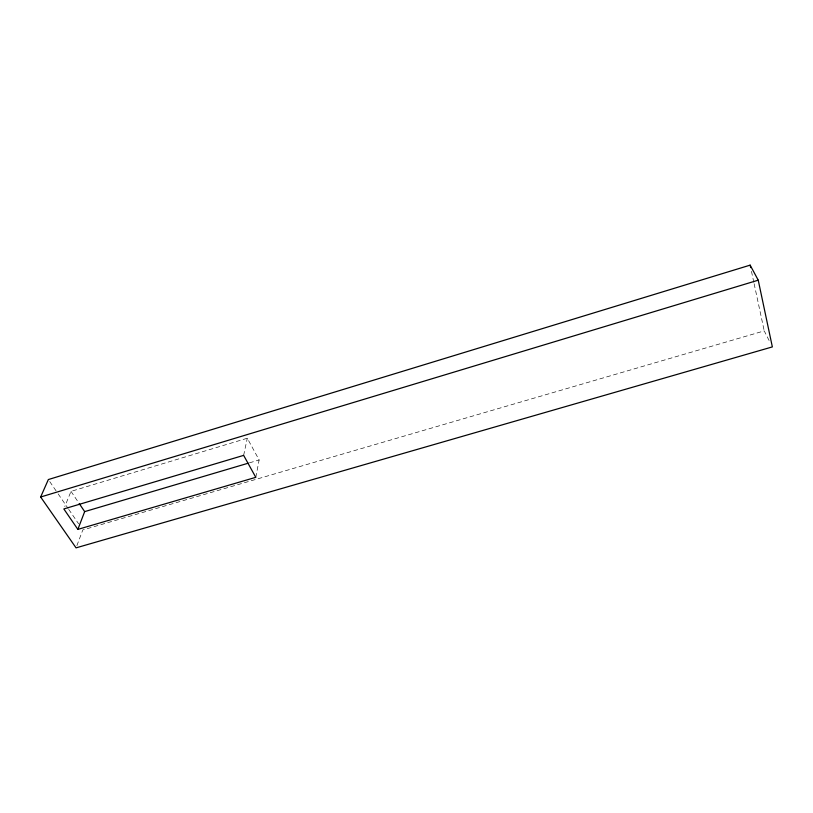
<?xml version="1.0" encoding="UTF-8"?>
<svg xmlns="http://www.w3.org/2000/svg" width="813" height="813" viewBox="0 0 813 813"><rect width="100%" height="100%" fill="white"/><g stroke="black" fill="none" stroke-linecap="round" stroke-linejoin="round"><path stroke-width="0.61" stroke-dasharray="4.07 3.05" d="M255.79 477.333L259.134 459.975L247.294 438.237L71.005 491.367L64.786 506.601M243.646 455.371L247.294 438.237M76.889 545.625L82.804 529.944L764.23 330.891L769.098 340.505M249.449 462.841L259.134 459.975M49.756 481.611L57.489 492.922M58.19 493.948L68.038 508.349M68.739 509.375L78.587 523.775M71.005 491.367L78.515 502.505M751.466 271.339L753.864 282.507M754.129 283.747L764.23 330.891"/><path stroke-width="1.22" d="M77.865 529.385L255.79 477.333L243.646 455.371L63.831 508.948L77.865 529.385L84.664 511.621L248.229 463.197M40.65 497.007L48.353 479.548L750.135 265.14L758.234 280.18L772.35 346.907L76.046 547.86L40.65 497.007L758.234 280.18M79.207 503.521L84.664 511.621M750.135 265.14L750.673 267.619"/></g></svg>
